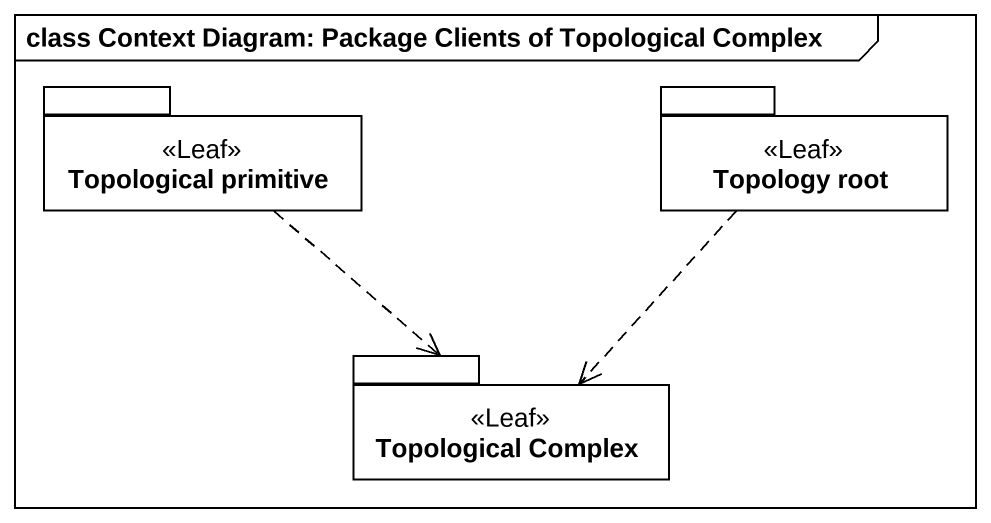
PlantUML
@startuml
mainframe class Context Diagram: Package Clients of Topological Complex
package "Topological primitive" as Topological_primitive <<Leaf>> {
}
package "Topology root" as Topology_root <<Leaf>> {
}
package "Topological Complex" as Topological_Complex <<Leaf>> {
}
Topological_primitive ..> Topological_Complex
Topology_root ..> Topological_Complex
@enduml
